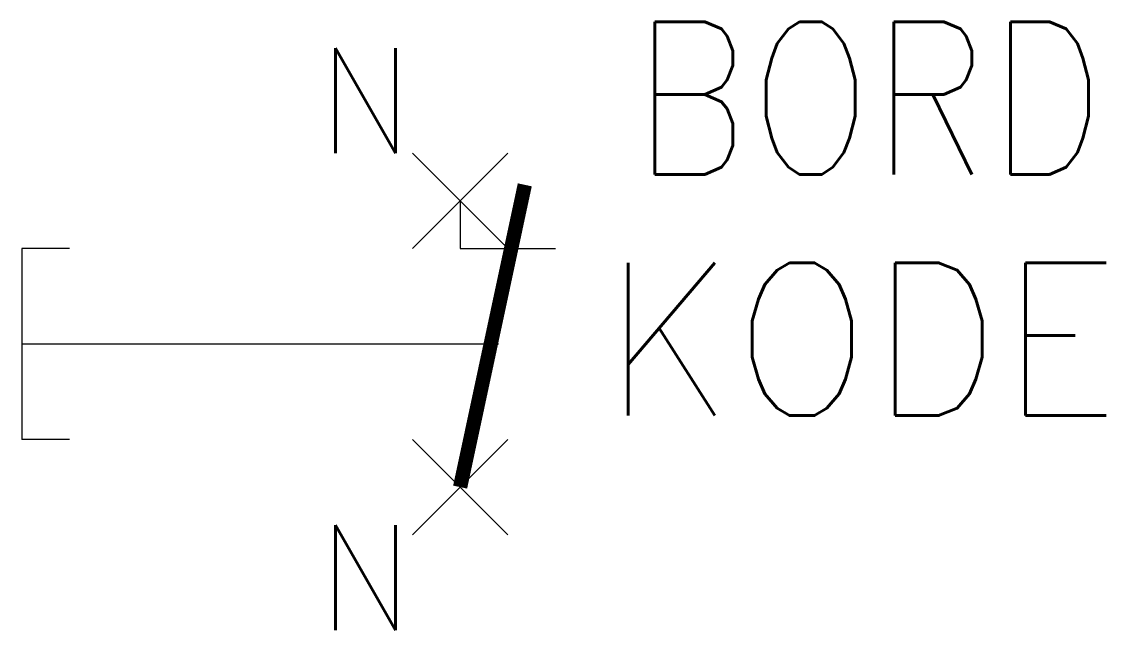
# Model space of a CAD drawing. Extents: x 55.8 to 78.6, y 159 to 171.8.
import ezdxf
from ezdxf.enums import TextEntityAlignment as Align

# ---------------------------------------------------------------- set-up
doc = ezdxf.new("R2010")
doc.units = 0
doc.header["$LTSCALE"] = 6
doc.header["$PDMODE"] = 3
doc.linetypes.add('DASHED', pattern=[0])
for name, color, linetype in [('1', 8, 'CONTINUOUS'), ('10', 8, 'DASHED'), ('11', 30, 'DASHED'), ('12', 30, 'DASHED'), ('3', 30, 'CONTINUOUS'), ('9', 8, 'DASHED'), ('C', 7, 'CONTINUOUS')]:
    doc.layers.add(name, color=color, linetype=linetype)
doc.styles.get("Standard").update_dxf_attribs({"font": 'simplex', "width": 0.85})

msp = doc.modelspace()

# ---------------------------------------------------------------- linework, layer by layer
at = {"layer": '1', "color": 0}
for p, q in [((65, 168), (65, 167)), ((65, 167), (67, 167))]:
    msp.add_line(p, q, dxfattribs=at)
at = {"layer": '1', "color": 0, "const_width": 0.3}
msp.add_lwpolyline([(65, 162), (66.356, 168.333)], dxfattribs=at)
at = {"layer": '3', "color": 0}
for p, q in [((55.804, 167), (55.804, 163)), ((56.804, 167), (55.804, 167)), ((56.804, 163), (55.804, 163))]:
    msp.add_line(p, q, dxfattribs=at)
at = {"layer": '9', "color": 0}
msp.add_line((55.804, 165), (65.804, 165), dxfattribs=at)
at = {"layer": 'C', "color": 0}
for p in [(65, 168), (65, 162)]:
    msp.add_point(p, dxfattribs=at)

# ---------------------------------------------------------------- texts
at = {"layer": '10', "color": 0, "width": 0.95}
for p in [(64, 169), (64, 159)]:
    msp.add_attdef('N', text='', height=2.2, dxfattribs=at).set_placement(p, align=Align.RIGHT)
at = {"layer": '11', "color": 0, "width": 0.85}
msp.add_attdef('BORD', (68.62, 168.551), '', height=3.2, dxfattribs=at)
at = {"layer": '12', "color": 0, "width": 0.95}
msp.add_attdef('KODE', (68, 163.5), '-S', height=3.2, dxfattribs=at)

doc.saveas('drawing.dxf')
